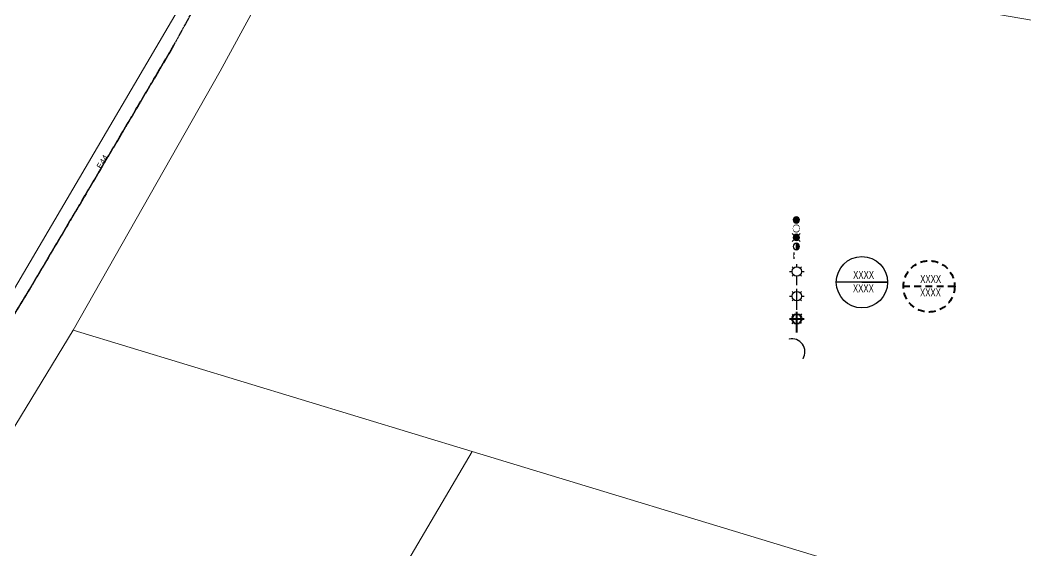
# Model space of a CAD drawing. Header units: metres. Extents: x 303892 to 305050, y 6275818 to 6277177.
# Drawn here: x 304338.4 to 304652.4, y 6276550.2 to 6276715.9 of the extents above; entities that cross this region are included whole.
import ezdxf
from ezdxf.enums import TextEntityAlignment as Align

# ---------------------------------------------------------------- set-up
doc = ezdxf.new("R2010")
doc.units = ezdxf.units.M
doc.linetypes.add('Cable Exist OH', pattern=[1, 1, 0])
doc.linetypes.add('Dash', pattern=[5, 3, -2])
doc.layers.get('0').update_dxf_attribs({"color": 6})
doc.layers.add('Cadastre Land Parcels_SP_EXT', color=9, linetype='Continuous', lineweight=5)
doc.layers.add('Cadastre Roads_SP_EXT', color=9, linetype='Continuous', lineweight=5)
for name, color, linetype in [('Equip_SP_SL_EXT', 7, 'Continuous'), ('Equip_SP_SL_NEW', 2, 'Continuous'), ('Mains_HV_EXT', 7, 'Continuous'), ('Mains_HV_NEW', 2, 'Continuous'), ('Mains_HV_NEW_Hardwired', 2, 'Continuous'), ('Mains_LV_EXT', 7, 'Continuous'), ('SupportsOH_SP_TR_HV_LV_SL_EXT', 7, 'Continuous'), ('SupportsOH_SP_TR_HV_LV_SL_NEW', 2, 'Continuous'), ('SupportsUG_SP_LV_EXT', 7, 'Continuous')]:
    doc.layers.add(name, color=color, linetype=linetype)
doc.styles.add('iecARIAL', font='arial.ttf', dxfattribs={"height": 2})
doc.styles.add('POLE_LABEL', font='arial.ttf')
doc.styles.get("Standard").update_dxf_attribs({"font": 'arial.ttf'})

# ---------------------------------------------------------------- blocks, each defined once
blk = doc.blocks.new('End Shackle_NEW')
blk.add_line((1, 1.81), (-1, 1.81))
at = {"flags": 1}
blk.add_attdef('Z', (0, 0), '', height=0.2, dxfattribs=at)
at = {"flags": 9}
for tag, p in [('CONNECTOR_TYPE', (0, 0)), ('CONSTRUCTED_VOLTAGE', (0, -0.2)), ('OPERATING_VOLTAGE', (0, -0.6)), ('ORIENTATION', (0, -0.8)), ('OWNED_BY', (0, -1)), ('STATE', (0, -1.2)), ('OPERATED_BY', (0, -2.01)), ('NO_PHASES', (0, -0.4)), ('USAGE', (0, -1.4)), ('NOTES', (0, -1.6)), ('MAINTAINED_BY', (0, -1.81))]:
    blk.add_attdef(tag, text='', height=0.2, dxfattribs=at).set_placement(p, align=Align.MIDDLE_LEFT)
blk.add_wipeout([(-0.25, 0), (-0.25, 1.81), (0.25, 1.82), (0.25, 0)])
blk = doc.blocks.new('POLE_REPLACE_NEW')
for tag, flags, p in [('cLinedev', 9, (1.5, -3.2)), ('LRemove', 9, (1.5, -2.8)), ('LEGEND', 9, (1.5, -3)), ('cspan', 9, (1.5, -5.6)), ('SUBURB', 9, (1.5, -5.8)), ('STREETNAME', 9, (1.5, -6)), ('pExisting', 9, (1.5, -3.4)), ('PFNUMBER', 9, (1.5, -3.6)), ('NEWPFNUMBER', 9, (1.5, -3.8)), ('pFooting', 9, (1.5, -4)), ('pNew', 9, (1.5, -4.2)), ('pNumber', 9, (1.5, -4.4)), ('pRelocate', 9, (1.5, -4.6)), ('pRemove', 9, (1.5, -4.8)), ('pReplace', 9, (1.5, -5)), ('pStay', 9, (1.5, -5.2)), ('pType', 9, (1.5, -5.4)), ('LOCATION', 9, (1.5, -6.2)), ('OPERATED_BY', 9, (1.5, -6.6)), ('Z', 1, (1.5, -7)), ('NOTES', 9, (1.5, -6.4)), ('MAINTAINED_BY', 9, (1.5, -6.8))]:
    blk.add_attdef(tag, text='', height=0.2, dxfattribs=dict(flags=flags)).set_placement(p, align=Align.MIDDLE_LEFT)
blk.add_wipeout([(0, 1), (-0.13, 0.99), (-0.25, 0.97), (-0.37, 0.93), (-0.48, 0.88), (-0.59, 0.81), (-0.68, 0.73), (-0.77, 0.64), (-0.84, 0.54), (-0.9, 0.43), (-0.95, 0.31), (-0.98, 0.19), (-1, 0.06), (-1, -0.06), (-0.98, -0.19), (-0.95, -0.31), (-0.9, -0.43), (-0.84, -0.54), (-0.77, -0.64), (-0.68, -0.73), (-0.59, -0.81), (-0.48, -0.88), (-0.37, -0.93), (-0.25, -0.97), (-0.13, -0.99), (0, -1), (0.13, -0.99), (0.25, -0.97), (0.37, -0.93), (0.48, -0.88), (0.59, -0.81), (0.68, -0.73), (0.77, -0.64), (0.84, -0.54), (0.9, -0.43), (0.95, -0.31), (0.98, -0.19), (1, -0.06), (1, 0.06), (0.98, 0.19), (0.95, 0.31), (0.9, 0.43), (0.84, 0.54), (0.77, 0.64), (0.68, 0.73), (0.59, 0.81), (0.48, 0.88), (0.37, 0.93), (0.25, 0.97), (0.13, 0.99)])
h = blk.add_hatch(color=256)
edge = h.paths.add_edge_path()
edge.add_arc((0, 0), 1, 270, 450)
edge.add_line((0, 1), (0, -1))
blk.add_lwpolyline([(0, 1), (0, -1)])
at = {"lineweight": -3}
blk.add_arc((0, 0), 1, 90, 270, dxfattribs=at)
blk.add_arc((0, 0), 1, 270, 90)
for tag, height, flags, p in [('ASSET_NUM', 2.5, 8, (2, 2)), ('STREET_CODE', 0.2, 9, (1.5, 0)), ('OWNED_BY', 0.2, 9, (1.5, -0.2)), ('SPECIAL_USE', 0.2, 9, (1.5, -0.6)), ('STATE', 0.2, 9, (1.5, -0.8)), ('cLV', 0.2, 9, (1.5, -1.2)), ('cHV', 0.2, 9, (1.5, -1.8)), ('PARENT', 0.2, 9, (1.5, -0.4)), ('USAGE', 0.2, 9, (1.5, -1)), ('hDepth', 0.2, 9, (1.5, -1.4)), ('hDia', 0.2, 9, (1.5, -1.6)), ('LBRACKET', 0.2, 9, (1.5, -2)), ('LExisting', 0.2, 9, (1.5, -2.2)), ('LANTNUMBER', 0.2, 9, (1.5, -2.4)), ('LOther', 0.2, 9, (1.5, -2.6))]:
    blk.add_attdef(tag, text='', height=height, dxfattribs=dict(flags=flags)).set_placement(p, align=Align.MIDDLE_LEFT)
at = {"style": 'POLE_LABEL', "flags": 9}
blk.add_attdef('STRUCTURE_PLANT_NUMBER', text='', height=0.2, dxfattribs=at).set_placement((1.5, 0.24), align=Align.MIDDLE_LEFT)
blk = doc.blocks.new('POLE_NEW')
at = {"lineweight": -3}
blk.add_lwpolyline([(-1, 0, 1), (1, 0, 1)], format="xyb", close=True, dxfattribs=at)
for tag, p, height, flags in [('pNumber', (-17.84, 2.07), 2.5, 8), ('cLinedev', (0, -3.2), 0.2, 9), ('LRemove', (0, -2.8), 0.2, 9), ('LEGEND', (0, -3), 0.2, 9), ('cspan', (0, -6), 0.2, 9), ('STREETNAME', (0, -6.2), 0.2, 9), ('SUBURB', (0, -6.4), 0.2, 9), ('LOCATION', (0, -3.4), 0.2, 9), ('NOTES', (0, -3.6), 0.2, 9), ('pExisting', (0, -3.8), 0.2, 9), ('PFNUMBER', (0, -4), 0.2, 9), ('NEWPFNUMBER', (0, -4.2), 0.2, 9), ('pFooting', (0, -4.4), 0.2, 9), ('pNew', (0, -4.6), 0.2, 9), ('pRelocate', (0, -5), 0.2, 9), ('pRemove', (0, -5.2), 0.2, 9), ('pReplace', (0, -5.4), 0.2, 9), ('pStay', (0, -5.6), 0.2, 9), ('pType', (0, -5.8), 0.2, 9)]:
    blk.add_attdef(tag, p, '', height=height, dxfattribs=dict(flags=flags))
blk.add_wipeout([(0, 1), (0.19, 0.98), (0.38, 0.93), (0.55, 0.83), (0.71, 0.71), (0.83, 0.56), (0.92, 0.38), (0.98, 0.19), (1, 0), (0.98, -0.2), (0.92, -0.38), (0.83, -0.56), (0.71, -0.71), (0.55, -0.83), (0.38, -0.92), (0.2, -0.98), (0, -1), (-0.19, -0.98), (-0.38, -0.92), (-0.56, -0.83), (-0.71, -0.71), (-0.83, -0.55), (-0.93, -0.38), (-0.98, -0.19), (-1, 0), (-0.98, 0.2), (-0.92, 0.38), (-0.83, 0.55), (-0.71, 0.71), (-0.56, 0.83), (-0.38, 0.92), (-0.2, 0.98)])
at = {"style": 'iecARIAL', "flags": 8}
blk.add_attdef('ASSET_NUM', (1.5, 1.5), '', height=2.5, dxfattribs=at)
at = {"flags": 9}
for tag, p in [('OWNED_BY', (0, -0.2)), ('SPECIAL_USE', (0, -0.6)), ('STATE', (0, -0.8)), ('cLV', (0, -1.2)), ('cHV', (0, -1.8)), ('PARENT', (0, -0.4)), ('USAGE', (0, -1)), ('hDepth', (0, -1.4)), ('hDia', (0, -1.6)), ('LBRACKET', (0, -2)), ('LExisting', (0, -2.2)), ('LANTNUMBER', (0, -2.4)), ('LOther', (0, -2.6))]:
    blk.add_attdef(tag, p, '', height=0.2, dxfattribs=at)
blk = doc.blocks.new('POLE_DEL')
h = blk.add_hatch(color=256)
edge = h.paths.add_edge_path()
edge.add_arc((0, 0), 1, 180, 360)
edge.add_arc((0, 0), 1, 0, 180)
for p, q in [((-1.26, 1.26), (1.26, -1.26)), ((-1.26, -1.26), (1.26, 1.26))]:
    blk.add_line(p, q)
blk.add_lwpolyline([(-1, 0, 1), (1, 0, 1)], format="xyb", close=True)
for tag, p, height, flags in [('pNumber', (0, 2.07), 2.5, 8), ('OWNED_BY', (0, -0.2), 0.2, 9), ('SPECIAL_USE', (0, -0.4), 0.2, 9), ('STATE', (0, -0.6), 0.2, 9), ('cLV', (0, -1), 0.2, 9), ('cHV', (0, -1.6), 0.2, 9), ('cLinedev', (0, -3), 0.2, 9), ('USAGE', (0, -0.8), 0.2, 9), ('hDepth', (0, -1.2), 0.2, 9), ('hDia', (0, -1.4), 0.2, 9), ('LBRACKET', (0, -1.8), 0.2, 9), ('LExisting', (0, -2), 0.2, 9), ('LANTNUMBER', (0, -2.2), 0.2, 9), ('LOther', (0, -2.4), 0.2, 9), ('LRemove', (0, -2.6), 0.2, 9), ('LEGEND', (0, -2.8), 0.2, 9), ('LOCATION', (0, -3.2), 0.2, 9), ('cspan', (0, -5.8), 0.2, 9), ('STREETNAME', (0, -6), 0.2, 9), ('SUBURB', (0, -6.2), 0.2, 9), ('NOTES', (0, -3.4), 0.2, 9), ('pExisting', (0, -3.6), 0.2, 9), ('PFNUMBER', (0, -3.8), 0.2, 9), ('NEWPFNUMBER', (0, -4), 0.2, 9), ('pFooting', (0, -4.2), 0.2, 9), ('pNew', (0, -4.4), 0.2, 9), ('pRelocate', (0, -4.8), 0.2, 9), ('pRemove', (0, -5), 0.2, 9), ('pReplace', (0, -5.2), 0.2, 9), ('pStay', (0, -5.4), 0.2, 9), ('pType', (0, -5.6), 0.2, 9)]:
    blk.add_attdef(tag, p, '', height=height, dxfattribs=dict(flags=flags))
blk = doc.blocks.new('POLE_EXT')
blk.add_hatch(color=256).paths.add_polyline_path([(-1, 0, 1), (1, 0, 1)])
blk.add_lwpolyline([(-1, 0, 1), (1, 0, 1)], format="xyb", close=True)
for tag, height, flags, p in [('pNumber', 2.5, 8, (-17.84, 2.07)), ('OWNED_BY', 0.2, 9, (1.35, -0.4)), ('SPECIAL_USE', 0.2, 9, (1.35, -0.8)), ('STATE', 0.2, 9, (1.35, -1)), ('cLV', 0.2, 9, (1.35, -1.4)), ('hDepth', 0.2, 9, (1.35, -1.6)), ('hDia', 0.2, 9, (1.35, -1.8)), ('cHV', 0.2, 9, (1.35, -2)), ('PARENT', 0.2, 9, (1.35, -0.6)), ('USAGE', 0.2, 9, (1.35, -1.2)), ('LBRACKET', 0.2, 9, (1.35, -2.2)), ('LExisting', 0.2, 9, (1.35, -2.4)), ('LANTNUMBER', 0.2, 9, (1.35, -2.6)), ('LOther', 0.2, 9, (1.35, -2.8)), ('LRemove', 0.2, 9, (1.35, -3)), ('LEGEND', 0.2, 9, (1.35, -3.2)), ('cLinedev', 0.2, 9, (1.35, -3.4)), ('pExisting', 0.2, 9, (1.35, -3.8)), ('pFooting', 0.2, 9, (1.35, -4.4)), ('pNew', 0.2, 9, (1.35, -4.6)), ('pRelocate', 0.2, 9, (1.35, -5)), ('pRemove', 0.2, 9, (1.35, -5.2)), ('pReplace', 0.2, 9, (1.35, -5.4)), ('pStay', 0.2, 9, (1.35, -5.6)), ('pType', 0.2, 9, (1.35, -5.8)), ('cspan', 0.2, 9, (1.35, -6)), ('STREETNAME', 0.2, 9, (1.35, -6.2)), ('LOCATION', 0.2, 9, (1.35, -3.6)), ('PFNUMBER', 0.2, 9, (1.35, -4)), ('NEWPFNUMBER', 0.2, 9, (1.35, -4.2)), ('SUBURB', 0.2, 9, (1.35, -6.4)), ('OPERATED_BY', 0.2, 9, (1.36, -7.01)), ('NOTES', 0.2, 9, (1.35, -6.6)), ('MAINTAINED_BY', 0.2, 9, (1.36, -6.81))]:
    blk.add_attdef(tag, text='', height=height, dxfattribs=dict(flags=flags)).set_placement(p, align=Align.MIDDLE_LEFT)
at = {"style": 'POLE_LABEL'}
for tag, height, flags, p in [('ASSET_NUM', 2.5, 8, (2, 2)), ('STRUCTURE_PLANT_NUMBER', 0.2, 9, (1.35, 0.03)), ('STREET_CODE', 0.2, 9, (1.35, -0.2))]:
    blk.add_attdef(tag, text='', height=height, dxfattribs=dict(at, flags=flags)).set_placement(p, align=Align.MIDDLE_LEFT)
at = {"flags": 1}
blk.add_attdef('Z', (1.35, -7.33), '', height=0.2, dxfattribs=at)
blk = doc.blocks.new('SL_LANTERN_NEW')
for p, q in [((0, 5.72), (0, 6.47)), ((-2.25, 4.22), (-1.5, 4.22)), ((-1.46, 5.68), (-1.06, 5.28)), ((-1.46, 2.76), (-1.06, 3.16)), ((1.46, 5.68), (1.06, 5.28)), ((1.46, 2.76), (1.06, 3.16)), ((1.5, 4.22), (2.25, 4.22)), ((0, 0), (0, 2.72)), ((0, 0), (0, 0))]:
    blk.add_line(p, q)
blk.add_circle((0, 4.22), 1.5)
at = {"style": 'iecARIAL', "flags": 8}
blk.add_attdef('ASSET_NUM', (1.5, 1.5), '', height=2.5, dxfattribs=at)
for tag, p, height, flags in [('CONSTRUCTED_VOLTAGE', (0, -0.2), 0.2, 9), ('CONTROL_TYPE', (0, -0.4), 0.2, 9), ('OPERATING_VOLTAGE', (0, -1.2), 0.2, 9), ('ORIENTATION', (0, -1.4), 0.2, 9), ('OWNED_BY', (0, -1.6), 0.2, 9), ('STATE', (0, -1.8), 0.2, 9), ('CEXIST', (0, -2.2), 0.2, 9), ('CNEW', (0, -2.4), 0.2, 9), ('CNUMBER', (0, -2.6), 0.2, 9), ('CREMOVE', (0, -2.8), 0.2, 9), ('CREPLACE', (0, -3), 0.2, 9), ('LANTERN_PURPOSE', (0, -0.6), 0.2, 9), ('LANTERN_TYPE', (0, -0.8), 0.2, 9), ('NO_PHASES', (0, -1), 0.2, 9), ('USAGE', (0, -2), 0.2, 9), ('LKINGHEIGHT', (0, -3.2), 0.2, 9), ('LNUMBER', (1.2, -2.8), 2.5, 8), ('LBRACKET', (0, -3.4), 0.2, 9), ('LBRACKETVOCAB', (0, -3.6), 0.2, 9), ('LCATEGORY', (0, -3.8), 0.2, 9), ('LCHARGE1', (0, -4), 0.2, 9), ('LCHARGE1PERCENT', (0, -4.2), 0.2, 9), ('LCHARGE2', (0, -4.4), 0.2, 9), ('LCHARGE2PERCENT', (0, -4.6), 0.2, 9), ('LCHARGE3', (0, -4.8), 0.2, 9), ('LCHARGE3PERCENT', (0, -5), 0.2, 9), ('LEXIST', (0, -5.2), 0.2, 9), ('LLAMP', (0, -5.4), 0.2, 9), ('LLAMPVOCAB', (0, -5.6), 0.2, 9), ('LMAST', (0, -5.8), 0.2, 9), ('LMASTVOCAB', (0, -6), 0.2, 9), ('LNEW', (0, -6.2), 0.2, 9), ('LANTNUMBER', (0, -6.4), 0.2, 9), ('STREETNAME', (0, -8.8), 0.2, 9), ('SUBURB', (0, -9), 0.2, 9), ('LOUTREACH', (0, -6.8), 0.2, 9), ('LOUTREACHVOCAB', (0, -7), 0.2, 9), ('LRATECODE', (0, -7.2), 0.2, 9), ('LREMOVE', (0, -7.4), 0.2, 9), ('LREPLACE', (0, -7.6), 0.2, 9), ('LTYPE', (0, -7.8), 0.2, 9), ('LTYPEVOCAB', (0, -8), 0.2, 9), ('LEGEND', (0, -8.2), 0.2, 9), ('LOCATION', (0, -8.4), 0.2, 9), ('NOTES', (0, -8.6), 0.2, 9)]:
    blk.add_attdef(tag, p, '', height=height, dxfattribs=dict(flags=flags))
blk = doc.blocks.new('SL_LANTERN_REPLACE_NEW')
for p, q in [((0, 2.72), (0, 6.47)), ((-2.25, 4.22), (-1.5, 4.22)), ((-1.46, 5.68), (-1.06, 5.28)), ((-1.46, 2.76), (-1.06, 3.16)), ((1.46, 5.68), (1.06, 5.28)), ((1.46, 2.76), (1.06, 3.16)), ((1.5, 4.22), (2.25, 4.22)), ((0, 0), (0, 2.72)), ((0, 0), (0, 0))]:
    blk.add_line(p, q)
blk.add_circle((0, 4.22), 1.5)
at = {"style": 'iecARIAL', "flags": 8}
blk.add_attdef('ASSET_NUM', (1.5, 1.5), '', height=2.5, dxfattribs=at)
for tag, p, height, flags in [('CONSTRUCTED_VOLTAGE', (0, -0.2), 0.2, 9), ('CONTROL_TYPE', (0, -0.4), 0.2, 9), ('OPERATING_VOLTAGE', (0, -1.2), 0.2, 9), ('ORIENTATION', (0, -1.4), 0.2, 9), ('OWNED_BY', (0, -1.6), 0.2, 9), ('STATE', (0, -1.8), 0.2, 9), ('CEXIST', (0, -2.2), 0.2, 9), ('CNEW', (0, -2.4), 0.2, 9), ('CNUMBER', (0, -2.6), 0.2, 9), ('CREMOVE', (0, -2.8), 0.2, 9), ('CREPLACE', (0, -3), 0.2, 9), ('LANTERN_PURPOSE', (0, -0.6), 0.2, 9), ('LANTERN_TYPE', (0, -0.8), 0.2, 9), ('NO_PHASES', (0, -1), 0.2, 9), ('USAGE', (0, -2), 0.2, 9), ('LKINGHEIGHT', (0, -3.2), 0.2, 9), ('LNUMBER', (1.2, -2.8), 2.5, 8), ('LBRACKET', (0, -3.4), 0.2, 9), ('LBRACKETVOCAB', (0, -3.6), 0.2, 9), ('LCATEGORY', (0, -3.8), 0.2, 9), ('LCHARGE1', (0, -4), 0.2, 9), ('LCHARGE1PERCENT', (0, -4.2), 0.2, 9), ('LCHARGE2', (0, -4.4), 0.2, 9), ('LCHARGE2PERCENT', (0, -4.6), 0.2, 9), ('LCHARGE3', (0, -4.8), 0.2, 9), ('LCHARGE3PERCENT', (0, -5), 0.2, 9), ('LEXIST', (0, -5.2), 0.2, 9), ('LLAMP', (0, -5.4), 0.2, 9), ('LLAMPVOCAB', (0, -5.6), 0.2, 9), ('LMAST', (0, -5.8), 0.2, 9), ('LMASTVOCAB', (0, -6), 0.2, 9), ('LNEW', (0, -6.2), 0.2, 9), ('LANTNUMBER', (0, -6.4), 0.2, 9), ('LOUTREACH', (0, -6.8), 0.2, 9), ('LOUTREACHVOCAB', (0, -7), 0.2, 9), ('LRATECODE', (0, -7.2), 0.2, 9), ('LREMOVE', (0, -7.4), 0.2, 9), ('LREPLACE', (0, -7.6), 0.2, 9), ('LTYPE', (0, -7.8), 0.2, 9), ('LTYPEVOCAB', (0, -8), 0.2, 9), ('LEGEND', (0, -8.2), 0.2, 9), ('LOCATION', (0, -8.4), 0.2, 9), ('NEW_LKINGHEIGHT', (0, -8.6), 0.2, 8), ('NEW_LBRACKET', (0, -8.8), 0.2, 8), ('NEW_LBRACKETVOCAB', (0, -9), 0.2, 8), ('NEW_LCATEGORY', (0, -9.2), 0.2, 8), ('NEW_LCHARGE1', (0, -9.4), 0.2, 8), ('NEW_LCHARGE1PERCENT', (0, -9.6), 0.2, 8), ('STREETNAME', (0, -12.6), 0.2, 9), ('NEW_LCHARGE2', (0, -9.8), 0.2, 8), ('NEW_LCHARGE2PERCENT', (0, -10), 0.2, 8), ('NEW_LCHARGE3', (0, -10.2), 0.2, 8), ('NEW_LCHARGE3PERCENT', (0, -10.4), 0.2, 8), ('NEW_LLAMP', (0, -10.6), 0.2, 8), ('NEW_LLAMPVOCAB', (0, -10.8), 0.2, 8), ('NEW_LMAST', (0, -11), 0.2, 8), ('NEW_LMASTVOCAB', (0, -11.2), 0.2, 8), ('NEW_LOUTREACH', (0, -11.4), 0.2, 8), ('NEW_LOUTREACHVOCAB', (0, -11.6), 0.2, 8), ('NEW_LRATECODE', (0, -11.8), 0.2, 8), ('NEW_LTYPE', (0, -12), 0.2, 8), ('NEW_LTYPEVOCAB', (0, -12.2), 0.2, 8), ('NOTES', (0, -12.4), 0.2, 9), ('SUBURB', (0, -12.8), 0.2, 9)]:
    blk.add_attdef(tag, p, '', height=height, dxfattribs=dict(flags=flags))
blk = doc.blocks.new('SL_LANTERN_EXT')
at = {"lineweight": 40}
for p, q in [((0, 1.97), (0, 6.47)), ((-2.25, 4.22), (2.25, 4.22)), ((-1.46, 5.68), (-1.06, 5.28)), ((-1.46, 2.76), (-1.06, 3.16)), ((1.46, 5.68), (1.06, 5.28)), ((1.46, 2.76), (1.06, 3.16)), ((0, 0), (0, 2.72))]:
    blk.add_line(p, q, dxfattribs=at)
blk.add_circle((0, 4.22), 1.5, dxfattribs=at)
at = {"style": 'iecARIAL', "flags": 8}
blk.add_attdef('ASSET_NUM', (1.5, 1.5), '', height=2.5, dxfattribs=at)
for tag, p, height, flags in [('OPERATING_VOLTAGE', (0.98, -1.65), 0.2, 9), ('ORIENTATION', (0.98, -1.85), 0.2, 9), ('OWNED_BY', (0.98, -2.05), 0.2, 9), ('STATE', (0.98, -2.25), 0.2, 9), ('CONSTRUCTED_VOLTAGE', (0.98, -0.65), 0.2, 9), ('CONTROL_TYPE', (0.98, -0.85), 0.2, 9), ('LANTERN_PURPOSE', (0.98, -1.05), 0.2, 9), ('LANTERN_TYPE', (0.98, -1.25), 0.2, 9), ('NO_PHASES', (0.98, -1.45), 0.2, 9), ('USAGE', (0.98, -2.45), 0.2, 9), ('CEXIST', (0.98, -2.65), 0.2, 9), ('CNEW', (0.98, -2.85), 0.2, 9), ('CNUMBER', (0.98, -3.05), 0.2, 9), ('CREMOVE', (0.98, -3.25), 0.2, 9), ('LNUMBER', (2.18, -3.25), 2.5, 8), ('CREPLACE', (0.98, -3.45), 0.2, 9), ('LKINGHEIGHT', (0.98, -3.65), 0.2, 9), ('LBRACKET', (0.98, -3.85), 0.2, 9), ('LBRACKETVOCAB', (0.98, -4.05), 0.2, 9), ('LCATEGORY', (0.98, -4.25), 0.2, 9), ('LCHARGE1', (0.98, -4.45), 0.2, 9), ('LCHARGE1PERCENT', (0.98, -4.65), 0.2, 9), ('LCHARGE2', (0.98, -4.85), 0.2, 9), ('LCHARGE2PERCENT', (0.98, -5.05), 0.2, 9), ('LCHARGE3', (0.98, -5.25), 0.2, 9), ('LCHARGE3PERCENT', (0.98, -5.45), 0.2, 9), ('LEXIST', (0.98, -5.65), 0.2, 9), ('LLAMP', (0.98, -5.85), 0.2, 9), ('LLAMPVOCAB', (0.98, -6.05), 0.2, 9), ('LMAST', (0.98, -6.25), 0.2, 9), ('LMASTVOCAB', (0.98, -6.45), 0.2, 9), ('STREETNAME', (0.98, -9.25), 0.2, 9), ('SUBURB', (0.98, -9.45), 0.2, 1), ('LNEW', (0.98, -6.65), 0.2, 9), ('LANTNUMBER', (0.98, -6.85), 0.2, 9), ('LOUTREACH', (0.98, -7.25), 0.2, 9), ('LOUTREACHVOCAB', (0.98, -7.45), 0.2, 9), ('LRATECODE', (0.98, -7.65), 0.2, 9), ('LREMOVE', (0.98, -7.85), 0.2, 9), ('LREPLACE', (0.98, -8.05), 0.2, 9), ('LTYPE', (0.98, -8.25), 0.2, 9), ('LTYPEVOCAB', (0.98, -8.45), 0.2, 9), ('LEGEND', (0.98, -8.65), 0.2, 9), ('LOCATION', (0.98, -8.85), 0.2, 9), ('NOTES', (0.98, -9.05), 0.2, 9)]:
    blk.add_attdef(tag, p, '', height=height, dxfattribs=dict(flags=flags))
blk = doc.blocks.new('BOND POINT')
blk.add_hatch(color=256).paths.add_polyline_path([(-1, 0, 1), (1, 0, 1)])
blk = doc.blocks.new('SLANTERN_NUM_EXT')
blk.add_wipeout([(-0.31, 10), (-0.94, 9.96), (-1.57, 9.88), (-2.18, 9.76), (-2.79, 9.61), (-3.39, 9.41), (-3.97, 9.18), (-4.54, 8.91), (-5.09, 8.61), (-5.62, 8.27), (-6.13, 7.91), (-6.62, 7.5), (-7.07, 7.07), (-7.5, 6.62), (-7.91, 6.13), (-8.27, 5.62), (-8.61, 5.09), (-8.91, 4.54), (-9.18, 3.97), (-9.41, 3.39), (-9.61, 2.79), (-9.76, 2.18), (-9.88, 1.57), (-9.96, 0.94), (-10, 0.31), (-10, -0.31), (-9.96, -0.94), (-9.88, -1.57), (-9.76, -2.18), (-9.61, -2.79), (-9.41, -3.39), (-9.18, -3.97), (-8.91, -4.54), (-8.61, -5.09), (-8.27, -5.62), (-7.91, -6.13), (-7.5, -6.62), (-7.07, -7.07), (-6.62, -7.5), (-6.13, -7.91), (-5.62, -8.27), (-5.09, -8.61), (-4.54, -8.91), (-3.97, -9.18), (-3.39, -9.41), (-2.79, -9.61), (-2.18, -9.76), (-1.57, -9.88), (-0.94, -9.96), (-0.31, -10), (0.31, -10), (0.94, -9.96), (1.57, -9.88), (2.18, -9.76), (2.79, -9.61), (3.39, -9.41), (3.97, -9.18), (4.54, -8.91), (5.09, -8.61), (5.62, -8.27), (6.13, -7.91), (6.62, -7.5), (7.07, -7.07), (7.5, -6.62), (7.91, -6.13), (8.27, -5.62), (8.61, -5.09), (8.91, -4.54), (9.18, -3.97), (9.41, -3.39), (9.61, -2.79), (9.76, -2.18), (9.88, -1.57), (9.96, -0.94), (10, -0.31), (10, 0.31), (9.96, 0.94), (9.88, 1.57), (9.76, 2.18), (9.61, 2.79), (9.41, 3.39), (9.18, 3.97), (8.91, 4.54), (8.61, 5.09), (8.27, 5.62), (7.91, 6.13), (7.5, 6.62), (7.07, 7.07), (6.62, 7.5), (6.13, 7.91), (5.62, 8.27), (5.09, 8.61), (4.54, 8.91), (3.97, 9.18), (3.39, 9.41), (2.79, 9.61), (2.18, 9.76), (1.57, 9.88), (0.94, 9.96), (0.31, 10)])
at = {"linetype": 'Dash', "lineweight": 40, "ltscale": 0.7}
blk.add_line((8, 0), (-8, 0), dxfattribs=at)
blk.add_circle((0, 0), 8, dxfattribs=at)
at = {"lineweight": 40, "width": 0.7}
for tag, p in [('SNUMBER', (0.51, 1.05)), ('CNUMBER', (0.44, -3.15))]:
    blk.add_attdef(tag, text='', height=2.5, dxfattribs=at).set_placement(p, align=Align.CENTER)
at = {"lineweight": 40, "flags": 1}
blk.add_attdef('Z', (0, 0), '', height=0.2, dxfattribs=at)
blk = doc.blocks.new('SLANTERN_NUM_NEW')
blk.add_wipeout([(-0.31, 10), (-0.94, 9.96), (-1.57, 9.88), (-2.18, 9.76), (-2.79, 9.61), (-3.39, 9.41), (-3.97, 9.18), (-4.54, 8.91), (-5.09, 8.61), (-5.62, 8.27), (-6.13, 7.91), (-6.62, 7.5), (-7.07, 7.07), (-7.5, 6.62), (-7.91, 6.13), (-8.27, 5.62), (-8.61, 5.09), (-8.91, 4.54), (-9.18, 3.97), (-9.41, 3.39), (-9.61, 2.79), (-9.76, 2.18), (-9.88, 1.57), (-9.96, 0.94), (-10, 0.31), (-10, -0.31), (-9.96, -0.94), (-9.88, -1.57), (-9.76, -2.18), (-9.61, -2.79), (-9.41, -3.39), (-9.18, -3.97), (-8.91, -4.54), (-8.61, -5.09), (-8.27, -5.62), (-7.91, -6.13), (-7.5, -6.62), (-7.07, -7.07), (-6.62, -7.5), (-6.13, -7.91), (-5.62, -8.27), (-5.09, -8.61), (-4.54, -8.91), (-3.97, -9.18), (-3.39, -9.41), (-2.79, -9.61), (-2.18, -9.76), (-1.57, -9.88), (-0.94, -9.96), (-0.31, -10), (0.31, -10), (0.94, -9.96), (1.57, -9.88), (2.18, -9.76), (2.79, -9.61), (3.39, -9.41), (3.97, -9.18), (4.54, -8.91), (5.09, -8.61), (5.62, -8.27), (6.13, -7.91), (6.62, -7.5), (7.07, -7.07), (7.5, -6.62), (7.91, -6.13), (8.27, -5.62), (8.61, -5.09), (8.91, -4.54), (9.18, -3.97), (9.41, -3.39), (9.61, -2.79), (9.76, -2.18), (9.88, -1.57), (9.96, -0.94), (10, -0.31), (10, 0.31), (9.96, 0.94), (9.88, 1.57), (9.76, 2.18), (9.61, 2.79), (9.41, 3.39), (9.18, 3.97), (8.91, 4.54), (8.61, 5.09), (8.27, 5.62), (7.91, 6.13), (7.5, 6.62), (7.07, 7.07), (6.62, 7.5), (6.13, 7.91), (5.62, 8.27), (5.09, 8.61), (4.54, 8.91), (3.97, 9.18), (3.39, 9.41), (2.79, 9.61), (2.18, 9.76), (1.57, 9.88), (0.94, 9.96), (0.31, 10)])
at = {"linetype": 'Continuous'}
blk.add_line((8, 0), (-8, 0), dxfattribs=at)
blk.add_line((0, 0), (8, 0))
blk.add_circle((0, 0), 8, dxfattribs=at)
at = {"width": 0.7}
for tag, p in [('SNUMBER', (0.51, 1.05)), ('CNUMBER', (0.44, -3.15))]:
    blk.add_attdef(tag, text='', height=2.5, dxfattribs=at).set_placement(p, align=Align.CENTER)
at = {"flags": 1}
blk.add_attdef('Z', (0, 0), '', height=0.2, dxfattribs=at)

msp = doc.modelspace()

# ---------------------------------------------------------------- linework, layer by layer
at = {"layer": 'Cadastre Land Parcels_SP_EXT', "linetype": 'Continuous'}
for points in [[(304805.13, 6276689.98), (304430.43, 6276754.4), (304400.89, 6276699.94), (304354.93, 6276619.07), (304479.58, 6276581.27), (304591.17, 6276547.31), (304596.96, 6276545.43), (304708.34, 6276510.02), (304819.8, 6276475.21), (304932.5, 6276439.26), (305039.51, 6276404.43), (305050.45, 6276400.87), (305039.44, 6276495.24), (304805.13, 6276689.98)], [(304479.58, 6276581.27), (304354.93, 6276619.07), (304281.2, 6276497.86), (304281.11, 6276492.05), (304283.08, 6276486.61), (304286.85, 6276482.19), (304396.11, 6276439.44), (304479.58, 6276581.27)], [(304596.96, 6276545.43), (304591.17, 6276547.31), (304479.58, 6276581.27), (304396.11, 6276439.44), (304508.51, 6276395.21), (304596.96, 6276545.43)]]:
    msp.add_lwpolyline(points, close=True, dxfattribs=at)
at = {"layer": 'Cadastre Roads_SP_EXT', "linetype": 'Continuous'}
msp.add_lwpolyline([(304354.93, 6276619.07), (304400.88, 6276699.94), (304430.43, 6276754.4), (304548.13, 6276968.97), (304649.91, 6277154.5), (304644.25, 6277165.35), (304638.42, 6277176.53), (304603.23, 6277111.34), (304523.25, 6276963.62), (304465.5, 6276859.22), (304399.26, 6276739.47), (304392.36, 6276726.98), (304326.05, 6276614.22), (304263.5, 6276507.82), (304258.27, 6276498.93), (304281.2, 6276497.86), (304354.93, 6276619.07)], close=True, dxfattribs=at)
at = {"layer": 'Mains_HV_EXT', "linetype": 'Cable Exist OH'}
msp.add_lwpolyline([(304296.09, 6276557.79), (304342.02, 6276632.91), (304386.45, 6276708.1), (304430.29, 6276787.98)], dxfattribs=at)
at = {"layer": 'Mains_HV_NEW_Hardwired', "linetype": 'Continuous'}
msp.add_arc((304579.38, 6276612.35), 4.07, 328.8907, 102.2351, dxfattribs=at).dxf.unprotected_set("ltscale", 0)
at = {"layer": 'Mains_LV_EXT', "linetype": 'Cable Exist OH'}
msp.add_lwpolyline([(304386.45, 6276708.1), (304341.98, 6276632.95), (304296.09, 6276557.79)], dxfattribs=at)

# ---------------------------------------------------------------- block references
at = {"layer": 'Equip_SP_SL_EXT'}
msp.add_blockref('SL_LANTERN_EXT', (304580.91, 6276618.4), dxfattribs=at)
at = {"layer": 'Equip_SP_SL_NEW'}
for name, p in [('SL_LANTERN_NEW', (304580.91, 6276633.2)), ('SL_LANTERN_REPLACE_NEW', (304580.91, 6276625.5))]:
    msp.add_blockref(name, p, dxfattribs=at)
at = {"layer": 'Mains_HV_NEW_Hardwired', "linetype": 'Continuous', "xscale": 0.15, "yscale": 0.15, "zscale": 0.15}
for p in [(304578.52, 6276616.33), (304582.87, 6276610.24)]:
    msp.add_blockref('BOND POINT', p, dxfattribs=at).dxf.unprotected_set("ltscale", 0)

# ---------------------------------------------------------------- texts
at = {"layer": 'Mains_LV_EXT'}
msp.add_text('E44', height=1.8, rotation=58.6572, dxfattribs=at).set_placement((304363.69, 6276669.3))

# ---------------------------------------------------------------- next in the draw order: block references
at = {"layer": 'Equip_SP_SL_EXT'}
ref = msp.add_blockref('SLANTERN_NUM_EXT', (304622.19, 6276632.77), dxfattribs=at)
ref.add_attrib('SNUMBER', 'XXXX', dxfattribs={"layer": '0', "lineweight": 40, "height": 2.5, "width": 0.7}).set_placement((304622.69, 6276633.82), align=Align.CENTER)
ref.add_attrib('CNUMBER', 'XXXX', dxfattribs={"lineweight": 40, "height": 2.5, "width": 0.7}).set_placement((304622.63, 6276629.62), align=Align.CENTER)
at = {"layer": 'Mains_HV_NEW', "rotation": 90}
msp.add_blockref('End Shackle_NEW', (304581.8, 6276642.33), dxfattribs=at).dxf.unprotected_set("ltscale", 0)
at = {"layer": 'SupportsOH_SP_TR_HV_LV_SL_NEW'}
msp.add_blockref('POLE_NEW', (304580.74, 6276650.85), dxfattribs=at)

# ---------------------------------------------------------------- next in the draw order: block references
at = {"layer": 'Equip_SP_SL_NEW'}
ref = msp.add_blockref('SLANTERN_NUM_NEW', (304601.24, 6276634.07), dxfattribs=at)
ref.add_attrib('SNUMBER', 'XXXX', dxfattribs={"layer": '0', "height": 2.5, "width": 0.7}).set_placement((304601.75, 6276635.12), align=Align.CENTER)
ref.add_attrib('CNUMBER', 'XXXX', dxfattribs={"height": 2.5, "width": 0.7}).set_placement((304601.69, 6276630.93), align=Align.CENTER)
at = {"layer": 'SupportsOH_SP_TR_HV_LV_SL_EXT'}
msp.add_blockref('POLE_EXT', (304580.74, 6276653.51), dxfattribs=at)
at = {"layer": 'SupportsOH_SP_TR_HV_LV_SL_NEW'}
msp.add_blockref('POLE_REPLACE_NEW', (304580.74, 6276645.23), dxfattribs=at)

# ---------------------------------------------------------------- next in the draw order: block references
at = {"layer": 'SupportsUG_SP_LV_EXT'}
msp.add_blockref('POLE_DEL', (304580.74, 6276648.07), dxfattribs=at)

doc.saveas('drawing.dxf')
